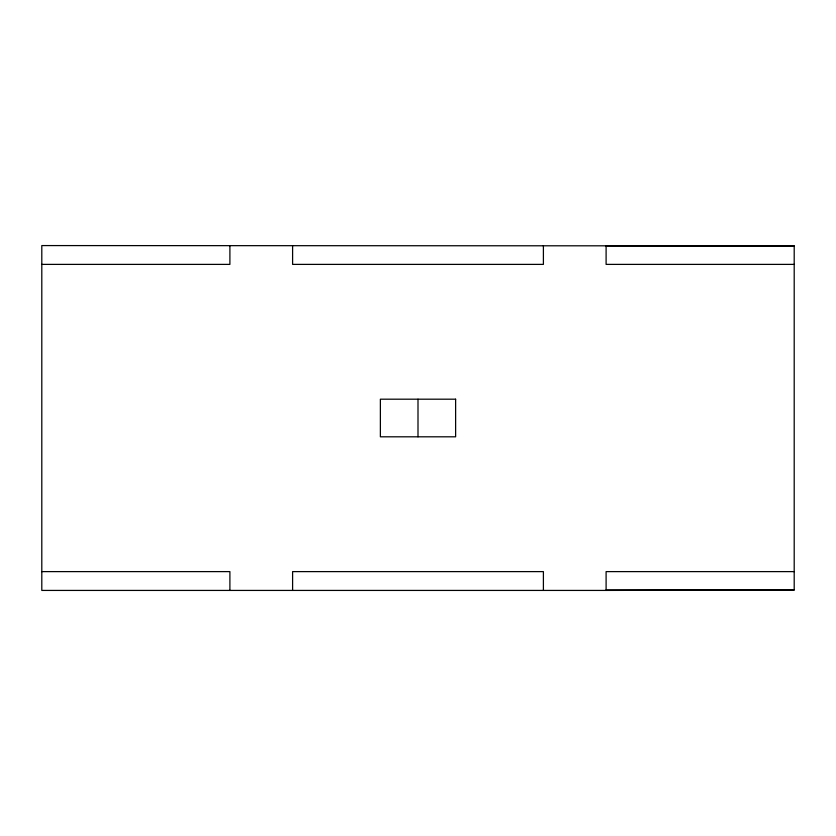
<?xml version="1.0" encoding="UTF-8"?>
<svg xmlns="http://www.w3.org/2000/svg" width="836" height="836" viewBox="0 0 836 836"><rect width="100%" height="100%" fill="white"/><g stroke="black" fill="none" stroke-linecap="round" stroke-linejoin="round"><path stroke-width="1.25" d="M606.1 590.425L794.2 589.955L794.2 245.899L41.8 245.575L41.8 590.425L606.1 590.425L606.1 571.615L794.2 571.615M606.1 245.899L794.2 245.899M41.8 264.385L229.9 264.385L229.9 245.575M794.2 264.385L606.1 264.385L606.1 245.575M41.8 571.615L229.9 571.615L229.9 590.425M606.1 589.955L794.2 589.955M543.4 245.575L543.4 264.385L292.6 264.385L292.6 245.575M543.4 590.425L543.4 571.615L292.6 571.615L292.6 590.425M418 399.19L418 436.81M455.62 399.19L380.38 399.19L380.38 436.81L455.62 436.81L455.62 399.19"/></g></svg>
